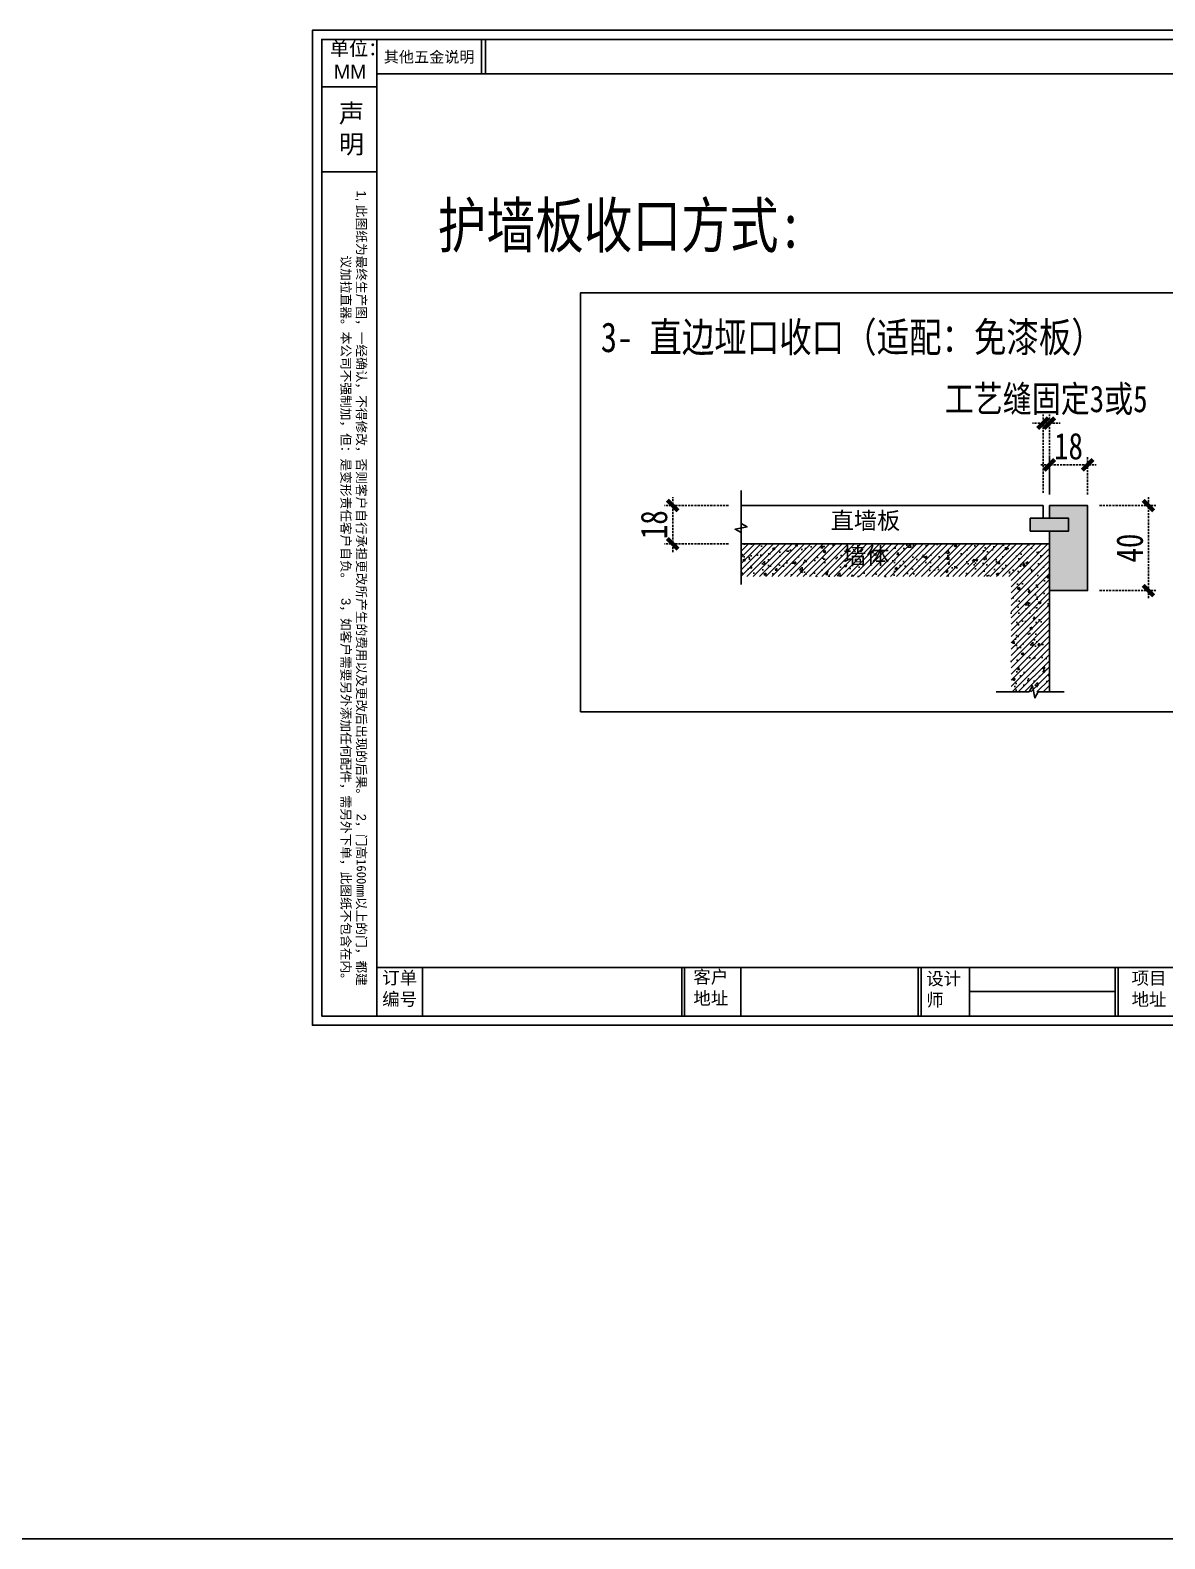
# Model space of a CAD drawing. Header units: millimetres. Extents: x 4862 to 20554, y 7569 to 11262.
# Drawn here: x 15971 to 16505, y 9651 to 10361 of the extents above; entities that cross this region are included whole.
import ezdxf
from ezdxf.enums import TextEntityAlignment as Align

# ---------------------------------------------------------------- set-up
doc = ezdxf.new("R2010")
doc.units = ezdxf.units.MM
doc.linetypes.add('DASHEDX2', pattern=[1.5, 1, -0.5])
doc.layers.add('0 @ 1', color=7, linetype='Continuous')
doc.styles.get("Standard").update_dxf_attribs({"font": 'arial.ttf'})
doc.styles.add('宋体', font='SimSun.ttf')
doc.styles.add('家具尺寸文字', font='SimSun.ttf', dxfattribs={"width": 0.8})
doc.styles.add('黑石雅黑', font='Microsoft YaHei.ttf')
doc.dimstyles.new('副本 固装比例5', dxfattribs={"dimscale": 5, "dimtxt": 2.5, "dimasz": 1, "dimexe": 0.8, "dimexo": 1.2, "dimgap": 0.5, "dimtad": 1, "dimdec": 0, "dimdsep": 46, "dimtxsty": '家具尺寸文字', "dimblk": 'ARCHTICK', "dimcen": 0, "dimdle": 0.8, "dimclrd": 8, "dimclre": 8, "dimclrt": 2, "dimadec": 1, "dimazin": 2, "dimtfac": 1, "dimtdec": 0, "dimtix": 1, "dimtmove": 2, "dimatfit": 2, "dimfxl": 0, "dimtolj": 1, "dimtzin": 0, "dimarcsym": 0})

# ---------------------------------------------------------------- blocks, each defined once
blk = doc.blocks.new('_ArchTick')
at = {"color": 0, "linetype": 'ByBlock', "const_width": 0.4}
blk.add_lwpolyline([(-0.5, -0.5), (0.5, 0.5)], dxfattribs=at)
blk = doc.blocks.new('*D398')
at = {"color": 8, "linetype": 'DASHEDX2', "lineweight": -2, "transparency": 16777216}
for p, q in [((16299.39, 10137.48), (16269.19, 10137.48)), ((16273.19, 10115.48), (16273.19, 10141.48)), ((16299.39, 10119.48), (16269.19, 10119.48))]:
    blk.add_line(p, q, dxfattribs=at)
at = {"layer": 'Defpoints', "color": 0, "transparency": 16777216}
for p in [(16273.19, 10137.48), (16305.39, 10137.48), (16305.39, 10119.48)]:
    blk.add_point(p, dxfattribs=at)
at = {"color": 8, "lineweight": -2, "transparency": 16777216, "xscale": 5, "yscale": 5, "zscale": 5}
for p, rotation in [((16273.19, 10137.48), 90), ((16273.19, 10119.48), 270)]:
    blk.add_blockref('_ArchTick', p, dxfattribs=dict(at, rotation=rotation))
at = {"color": 2, "transparency": 16777216, "insert": (16264.44, 10128.48), "char_height": 12.5, "attachment_point": 5, "rotation": 90, "style": '家具尺寸文字'}
blk.add_mtext('\\A1;18', dxfattribs=at)
blk = doc.blocks.new('*U120')
at = {"color": 0}
blk.add_lwpolyline([(0, -15.97), (0, -1.28), (-1.7, -0.34), (1.7, 0.34), (0, 1.28), (0, 10.61)], dxfattribs=at)
blk = doc.blocks.new('*U121')
at = {"color": 0}
blk.add_lwpolyline([(0, -8.63), (0, -1.28), (-1.7, -0.34), (1.7, 0.34), (0, 1.28), (0, 10.61)], dxfattribs=at)
blk = doc.blocks.new('*D399')
at = {"color": 8, "linetype": 'DASHEDX2', "lineweight": -2, "transparency": 16777216}
for p, q in [((16450.48, 10142.7), (16450.48, 10160.6)), ((16468.48, 10142.7), (16468.48, 10160.6)), ((16446.48, 10156.6), (16472.48, 10156.6))]:
    blk.add_line(p, q, dxfattribs=at)
at = {"layer": 'Defpoints', "color": 0, "transparency": 16777216}
for p in [(16468.48, 10156.6), (16450.48, 10136.7), (16468.48, 10136.7)]:
    blk.add_point(p, dxfattribs=at)
at = {"color": 8, "lineweight": -2, "transparency": 16777216, "xscale": 5, "yscale": 5, "zscale": 5, "rotation": 180}
blk.add_blockref('_ArchTick', (16450.48, 10156.6), dxfattribs=at)
at = {"color": 8, "lineweight": -2, "transparency": 16777216, "xscale": 5, "yscale": 5, "zscale": 5}
blk.add_blockref('_ArchTick', (16468.48, 10156.6), dxfattribs=at)
at = {"color": 2, "transparency": 16777216, "insert": (16459.48, 10165.35), "char_height": 12.5, "attachment_point": 5, "style": '家具尺寸文字'}
blk.add_mtext('\\A1;18', dxfattribs=at)
blk = doc.blocks.new('*D400')
at = {"color": 8, "linetype": 'DASHEDX2', "lineweight": -2, "transparency": 16777216}
for p, q in [((16474.12, 10137.48), (16501.08, 10137.48)), ((16497.08, 10141.48), (16497.08, 10093.48)), ((16474.12, 10097.48), (16501.08, 10097.48))]:
    blk.add_line(p, q, dxfattribs=at)
at = {"layer": 'Defpoints', "color": 0, "transparency": 16777216}
for p in [(16468.12, 10137.48), (16468.12, 10097.48), (16497.08, 10097.48)]:
    blk.add_point(p, dxfattribs=at)
at = {"color": 8, "lineweight": -2, "transparency": 16777216, "xscale": 5, "yscale": 5, "zscale": 5}
for p, rotation in [((16497.08, 10137.48), 90), ((16497.08, 10097.48), 270)]:
    blk.add_blockref('_ArchTick', p, dxfattribs=dict(at, rotation=rotation))
at = {"color": 2, "transparency": 16777216, "insert": (16488.33, 10117.48), "char_height": 12.5, "attachment_point": 5, "rotation": 90, "style": '家具尺寸文字'}
blk.add_mtext('\\A1;40', dxfattribs=at)
blk = doc.blocks.new('*D401')
at = {"color": 8, "linetype": 'DASHEDX2', "lineweight": -2, "transparency": 16777216}
for p, q in [((16447.48, 10143.48), (16447.48, 10180.26)), ((16450.48, 10143.48), (16450.48, 10180.26)), ((16447.48, 10176.26), (16442.48, 10176.26)), ((16447.48, 10176.26), (16450.48, 10176.26)), ((16450.48, 10176.26), (16455.48, 10176.26))]:
    blk.add_line(p, q, dxfattribs=at)
at = {"layer": 'Defpoints', "color": 0, "transparency": 16777216}
for p in [(16450.48, 10176.26), (16447.48, 10137.48), (16450.48, 10137.48)]:
    blk.add_point(p, dxfattribs=at)
at = {"color": 8, "lineweight": -2, "transparency": 16777216, "xscale": 5, "yscale": 5, "zscale": 5}
blk.add_blockref('_ArchTick', (16447.48, 10176.26), dxfattribs=at)
at = {"color": 8, "lineweight": -2, "transparency": 16777216, "xscale": 5, "yscale": 5, "zscale": 5, "rotation": 180}
blk.add_blockref('_ArchTick', (16450.48, 10176.26), dxfattribs=at)
at = {"color": 2, "transparency": 16777216, "insert": (16448.98, 10186.96), "char_height": 12.5, "attachment_point": 5, "style": '家具尺寸文字'}
blk.add_mtext('\\A1;工艺缝固定3或5', dxfattribs=at)
blk = doc.blocks.new('A$C398a0407')
for p, q in [((443, 6784), (443, 64)), ((1163, 6547), (1163, 6784)), ((1190, 6547), (1190, 6784)), ((443, 6547), (8134, 6547)), ((443, 399), (9568, 399)), ((757, 399), (757, 64)), ((2542, 399), (2542, 64)), ((2562, 399), (2562, 64)), ((2949, 399), (2949, 64)), ((4170, 399), (4170, 64)), ((4190, 399), (4190, 64)), ((4523, 399), (4523, 64)), ((5527, 399), (5527, 64)), ((5547, 399), (5547, 64)), ((4523, 232), (5527, 232))]:
    blk.add_line(p, q)
at = {"color": 8}
for p, q in [((64, 6458), (443, 6458)), ((64, 5874), (443, 5874))]:
    blk.add_line(p, q, dxfattribs=at)
for points in [[(9632, 0), (0, 0), (0, 6848), (9632, 6848)], [(9568, 64), (64, 64), (64, 6784), (9568, 6784)]]:
    blk.add_lwpolyline(points, close=True)
at = {"color": 8, "insert": (369, 272), "char_height": 64, "width": 5497.15, "attachment_point": 3, "rotation": 270}
blk.add_mtext('1, {\\fSimSun|b0|i0|c134|p2;此图纸为最终生产图，一经确认，不得修改，否则客户自行承担更改所产生的费用以及更改后出现的后果。  }2{\\fSimSun|b0|i0|c134|p2;，门高1600mm以上的门，都建议加拉直器。本公司不强制加，但：是变形责任客户自负。  }3{\\fSimSun|b0|i0|c134|p2;，如客户需要另外添加任何配件，需另外下单，此图纸不包含在内。}', dxfattribs=at)
at = {"color": 8, "char_height": 88, "attachment_point": 1, "style": '宋体'}
for s, insert in [('订单\\P编号', (480, 371)), ('客户\\P地址', (2622, 377)), ('设计\\P师', (4225, 365)), ('项目\\P地址', (5639, 369))]:
    blk.add_mtext_dynamic_manual_height_columns(s, width=596.49, gutter_width=12.5, heights=[0], dxfattribs=dict(at, insert=insert))
at = {"layer": '0 @ 1', "color": 8, "attachment_point": 1}
for s, insert, char_height, width in [('\\pi13.703;单位：\\P\\pi40.286;MM', (107, 6770), 96, 391.16), ('{\\fSimSun|b0|i0|c134|p2;其他五金说明}', (491, 6702), 76.33, 737.99), ('声明', (182, 6340), 127.5, 194.04)]:
    blk.add_mtext(s, dxfattribs=dict(at, insert=insert, char_height=char_height, width=width))
blk = doc.blocks.new('A$Caecb7373')
at = {"color": 1}
blk.add_lwpolyline([(0, 821.76), (1155.84, 821.76), (1155.84, 0), (0, 0)], close=True, dxfattribs=at)

msp = doc.modelspace()

# ---------------------------------------------------------------- hatches: boundary and pattern name
at = {"true_color": 0x636466}
h = msp.add_hatch(color=251, dxfattribs=at)
h.dxf.hatch_style = 1
h.paths.add_polyline_path([(16468.485, 10137.476), (16450.485, 10137.476), (16450.485, 10131.476), (16459.485, 10131.476), (16459.485, 10125.476), (16450.485, 10125.476), (16450.485, 10097.476), (16468.485, 10097.476)])
h = msp.add_hatch(color=251, dxfattribs=at)
h.dxf.hatch_style = 1
h.paths.add_polyline_path([(16459.485, 10131.476), (16441.485, 10131.476), (16441.485, 10125.476), (16459.485, 10125.476)])
h = msp.add_hatch()
h.set_pattern_fill('ANSI31', color=8, scale=0.65355)
h.set_pattern_definition([(45, (-29956.4313, 50372.6996), (-1.467260864, 1.467260864), [])])
h.paths.add_polyline_path([(16450.485, 10119.476), (16432.447, 10119.476), (16432.447, 10049.847), (16450.485, 10049.847)])
h.paths.add_polyline_path([(16432.447, 10119.476), (16305.391, 10119.476), (16305.391, 10104.101), (16432.447, 10104.101)])
h = msp.add_hatch()
h.set_pattern_fill('AR-CONC', color=8, scale=0.065355)
h.set_pattern_definition([(50, (-30103.848, 50372.7), (11.9066731, -1.0416984), [1.2450121, -13.6951334]), (355, (-30103.848, 50372.7), (-2.3033327, 12.486514), [0.9960097, -10.956145]), (100.451445, (-30102.856, 50372.613), (9.6033404, 11.444815), [1.0580975, -11.639082]), (46.1842, (-30103.848, 50376.02), (17.716362, -2.747675), [1.867518, -20.5427]), (96.635558, (-30102.371, 50375.79), (15.5155394, 16.1705263), [1.587147, -17.458639]), (351.18415, (-30103.848, 50376.02), (15.5155394, 16.1705263), [1.4940124, -16.4341426]), (21, (-30102.188, 50375.19), (9.9087536, -6.6835387), [1.2450121, -13.6951334]), (326, (-30102.188, 50375.19), (4.0390695, 12.0375985), [0.9960097, -10.9561067]), (71.451445, (-30101.362, 50374.633), (13.9478231, 5.3540599), [1.0580975, -11.639062]), (37.5, (-30103.848, 50372.6996), (0.20185556, 5.5260918), [0, -10.8233054, 0, -11.12210834, 0, -10.9976071]), (7.5, (-30103.848, 50372.6996), (4.36699686, 6.5472982), [0, -6.3412618, 0, -10.574303, 0, -4.1915408]), (327.5, (-30107.5497, 50372.6996), (8.86151892, -0.37440188), [0, -4.1500404, 0, -12.9481261, 0, -17.1811674]), (317.5, (-30109.21, 50372.7), (9.6809778, 1.6617475), [0, -5.3950526, 0, -8.5988838, 0, -12.2011189])])
h.paths.add_polyline_path([(16450.485, 10119.476), (16432.447, 10119.476), (16432.447, 10049.847), (16450.485, 10049.847)])
h.paths.add_polyline_path([(16432.447, 10119.476), (16305.391, 10119.476), (16305.391, 10104.101), (16432.447, 10104.101)])

# ---------------------------------------------------------------- linework, layer by layer
for p, q in [((16447.485, 10131.476), (16447.485, 10137.476)), ((4862.317, 9651.376), (20477.138, 9651.376))]:
    msp.add_line(p, q)
for points in [[(16659.738, 9920.236), (16133.945, 9920.236), (16133.945, 10340.549), (16659.738, 10340.549)], [(16229.849, 10040.464), (16613.104, 10040.464), (16613.104, 10237.621), (16229.849, 10237.621)], [(16450.485, 10131.476), (16450.485, 10137.476)], [(16450.485, 10137.476), (16450.485, 10137.476)]]:
    msp.add_lwpolyline(points, close=True)
for points in [[(16450.485, 10125.476), (16450.485, 10119.476), (16305.391, 10119.476), (16305.391, 10137.476), (16447.485, 10137.476)], [(16450.485, 10125.476), (16450.485, 10119.476), (16305.391, 10119.476), (16305.391, 10137.476), (16447.485, 10137.476)], [(16450.485, 10125.476), (16441.485, 10125.476), (16441.485, 10131.476), (16450.485, 10131.476)]]:
    msp.add_lwpolyline(points)
at = {"color": 5}
for points in [[(16450.485, 10125.476), (16459.485, 10125.476), (16459.485, 10131.476), (16450.485, 10131.476), (16450.485, 10137.476), (16468.485, 10137.476), (16468.485, 10097.476), (16450.485, 10097.476)], [(16441.485, 10125.476), (16459.485, 10125.476), (16459.485, 10131.476), (16441.485, 10131.476)]]:
    msp.add_lwpolyline(points, close=True, dxfattribs=at)
at = {"color": 8}
msp.add_lwpolyline([(16305.391, 10119.476), (16450.485, 10119.476), (16450.485, 10049.847)], dxfattribs=at)
msp.add_lwpolyline([(16305.391, 10119.476), (16450.485, 10119.476), (16450.485, 10049.847)], dxfattribs=at)

# ---------------------------------------------------------------- block references
at = {"xscale": 0.06836690175983737, "yscale": 0.06836690175983737, "zscale": 0.06836690175983737}
msp.add_blockref('A$C398a0407', (16103.643, 9892.957), dxfattribs=at)
at = {"color": 1}
for name, p, xscale, yscale, zscale in [('A$Caecb7373', (16103.643, 9892.957), 0.5697241813319694, 0.5697241813319694, 0.5697241813319694), ('*U120', (16305.391, 10126.887), 1.664, 1.664, 1.664)]:
    msp.add_blockref(name, p, dxfattribs=dict(at, xscale=xscale, yscale=yscale, zscale=zscale))
at = {"color": 1, "xscale": 1.664, "yscale": 1.664, "zscale": 1.664, "rotation": 90}
msp.add_blockref('*U121', (16443.061, 10049.847), dxfattribs=at)

# ---------------------------------------------------------------- texts
at = {"color": 1, "style": '家具尺寸文字', "width": 0.8}
msp.add_text('护墙板收口方式: ', height=21, dxfattribs=at).set_placement((16162.576, 10269.324), align=Align.MIDDLE_LEFT)
at = {"color": 50, "style": '家具尺寸文字', "width": 0.8}
msp.add_text('3- 直边垭口收口（适配：免漆板）', height=14, dxfattribs=at).set_placement((16239.346, 10209.684))
at = {"style": '黑石雅黑'}
msp.add_text('直墙板 ', height=8, dxfattribs=at).set_placement((16347.535, 10126.434))
at = {"color": 3, "style": '黑石雅黑'}
msp.add_text('墙体', height=8, dxfattribs=at).set_placement((16353.4, 10109.829))

# ---------------------------------------------------------------- dimensions: what is measured, and where the dimension line sits
dim = msp.add_linear_dim(base=(16450.485, 10176.256), p1=(16447.485, 10137.476), p2=(16450.485, 10137.476), text='工艺缝固定3或5', dimstyle='副本 固装比例5', override={"dimfxl": 100, "dimarcsym": 1})
dim.commit()
dim.dimension.update_dxf_attribs({"geometry": '*D401', "text_midpoint": (16448.985, 10186.961)})
dim = msp.add_linear_dim(base=(16468.485, 10156.599), p1=(16450.485, 10136.703), p2=(16468.485, 10136.703), dimstyle='副本 固装比例5', override={"dimfxl": 100, "dimarcsym": 1})
dim.commit()
dim.dimension.update_dxf_attribs({"geometry": '*D399', "text_midpoint": (16459.485, 10165.349)})
for base, p1, p2, picture, middle in [((16273.189, 10137.476), (16305.391, 10119.476), (16305.391, 10137.476), '*D398', (16264.439, 10128.476)), ((16497.081, 10097.476), (16468.122, 10137.476), (16468.122, 10097.476), '*D400', (16488.331, 10117.476))]:
    dim = msp.add_linear_dim(base=base, p1=p1, p2=p2, angle=90, dimstyle='副本 固装比例5', override={"dimfxl": 100, "dimarcsym": 1})
    dim.commit()
    dim.dimension.update_dxf_attribs({"geometry": picture, "text_midpoint": middle})

doc.saveas('drawing.dxf')
